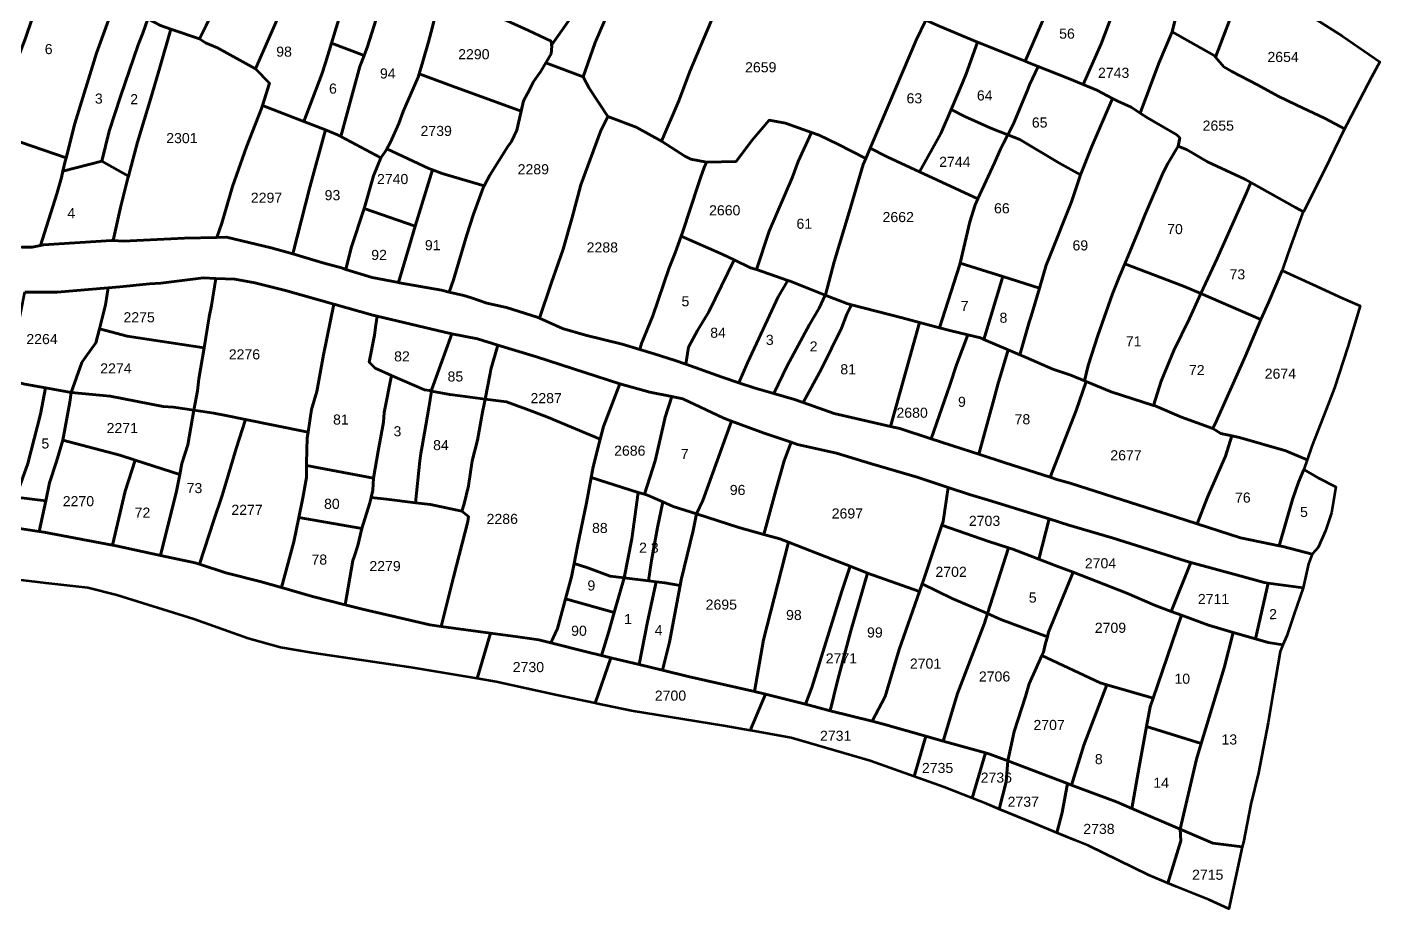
# Model space of a CAD drawing. Header units: inches. Extents: x -340598 to -226850, y -167010 to -59860.
# Drawn here: x -267956 to -250528, y -132526 to -121164 of the extents above; entities that cross this region are included whole.
import ezdxf

# ---------------------------------------------------------------- set-up
doc = ezdxf.new("R2010")
doc.units = ezdxf.units.IN
doc.header["$MEASUREMENT"] = 0
doc.layers.add('PDF6_Geometry', color=9, linetype='Continuous', true_color=0x808080)
doc.layers.add('PDF6_Text', color=7, linetype='Continuous', true_color=0xffffff)
doc.styles.add('PDF Arial', font='arial.ttf')

msp = doc.modelspace()

# ---------------------------------------------------------------- linework, layer by layer
at = {"layer": 'PDF6_Geometry', "color": 1, "lineweight": 53}
for points in [[(-267060, -119070), (-266813, -119168), (-266207, -119428), (-265708, -119661), (-265467, -119775), (-265026, -119935), (-265495, -120826), (-265649, -121144), (-265735, -121318), (-266102, -121191), (-266235, -121145), (-266400, -121059), (-266823, -120841), (-266889, -120807), (-267197, -120615), (-267322, -120528), (-267534, -120354), (-267595, -120300), (-267448, -119988), (-267428, -119901), (-267198, -119361)], [(-261131, -119439), (-260552, -119656), (-260387, -119719), (-260485, -119945), (-260610, -120235), (-260831, -120775), (-260946, -121007), (-260984, -121093), (-261198, -121397), (-261205, -121344), (-261494, -121209), (-261773, -121084), (-261903, -121024), (-261763, -120727), (-261581, -120313), (-261322, -119782)], [(-255809, -119555), (-255513, -119721), (-255186, -119914), (-254880, -120079), (-254686, -120183), (-254548, -120268), (-254676, -120627), (-255098, -121605), (-255656, -121380), (-255710, -121358), (-256195, -121158), (-256376, -121077), (-256234, -120695), (-255974, -120020)], [(-260387, -119719), (-259966, -119879), (-260119, -120254), (-260196, -120379), (-260455, -120948), (-260638, -121363), (-260792, -121807), (-261272, -121624), (-261205, -121508), (-261196, -121412), (-261198, -121397), (-260984, -121093), (-260946, -121007), (-260831, -120775), (-260610, -120235), (-260485, -119945)], [(-259966, -119879), (-259869, -119916), (-259629, -120009), (-259273, -120147), (-258847, -120311), (-258927, -120543), (-259003, -120716), (-259099, -120986), (-259416, -121739), (-259560, -122115), (-259781, -122636), (-260108, -122453), (-260474, -122318), (-260715, -121952), (-260792, -121807), (-260638, -121363), (-260455, -120948), (-260196, -120379), (-260119, -120254)], [(-268030, -119910), (-267935, -119995), (-267595, -120300), (-267717, -120596), (-267803, -120798), (-267976, -121309), (-268033, -121454), (-268177, -121859), (-268225, -122014), (-268264, -122245), (-268285, -122492), (-268735, -122438), (-268838, -122408), (-268812, -122178), (-268678, -121840), (-268601, -121657), (-268505, -121387), (-268245, -120635)], [(-265026, -119935), (-264726, -120044), (-264399, -120198), (-264447, -120362), (-264706, -120999), (-265014, -121703), (-265504, -121433), (-265658, -121366), (-265735, -121318), (-265649, -121144), (-265495, -120826)], [(-264364, -120123), (-263901, -120315), (-263764, -120372), (-263726, -120385), (-263812, -120603), (-263898, -120921), (-264033, -121370), (-264110, -121626), (-264158, -121770), (-264391, -122381), (-264923, -122174), (-264831, -121886), (-265014, -121703), (-264706, -120999), (-264447, -120362), (-264399, -120198)], [(-252666, -120144), (-252590, -120153), (-252512, -120163), (-252339, -120307), (-252183, -120422), (-252358, -120790), (-252648, -121552), (-252665, -121532), (-253204, -121224), (-253156, -121031), (-253142, -120999), (-253050, -120800), (-252839, -120346), (-252733, -120201)], [(-267595, -120300), (-267534, -120354), (-267322, -120528), (-267197, -120615), (-266889, -120807), (-266823, -120841), (-267062, -121502), (-267340, -122409), (-267454, -122849), (-267754, -122746), (-268291, -122562), (-268285, -122492), (-268264, -122245), (-268225, -122014), (-268177, -121859), (-268033, -121454), (-267976, -121309), (-267803, -120798), (-267717, -120596)], [(-263726, -120385), (-263466, -120478), (-263293, -120632), (-263379, -120883), (-263427, -120969), (-263571, -121413), (-263614, -121529), (-264033, -121370), (-263898, -120921), (-263812, -120603)], [(-254548, -120268), (-254183, -120494), (-254108, -120540), (-253809, -120685), (-253849, -120771), (-253906, -120877), (-253964, -120974), (-254117, -121379), (-254350, -121905), (-254550, -121823), (-254931, -121672), (-255060, -121620), (-255098, -121605), (-254676, -120627)], [(-252183, -120422), (-252056, -120515), (-251906, -120625), (-251646, -120818), (-251348, -121069), (-251011, -121281), (-250528, -121611), (-250636, -121811), (-250684, -121898), (-250953, -122419), (-250982, -122477), (-251232, -122342), (-251607, -122168), (-251838, -122053), (-252107, -121908), (-252434, -121735), (-252540, -121677), (-252648, -121552), (-252358, -120790)], [(-263293, -120632), (-263129, -120661), (-262974, -120731), (-262918, -120757), (-262667, -120892), (-262735, -121162), (-262783, -121355), (-262859, -121606), (-262905, -121766), (-262917, -121808), (-263109, -122252), (-263167, -122406), (-263272, -122647), (-263323, -122735), (-263340, -122763), (-263397, -122850), (-263914, -122573), (-263667, -121674), (-263614, -121529), (-263571, -121413), (-263427, -120969), (-263379, -120883)], [(-253809, -120685), (-253493, -120838), (-253142, -120999), (-253156, -121031), (-253204, -121224), (-253377, -121629), (-253615, -122273), (-253732, -122198), (-253905, -122121), (-253974, -122085), (-254175, -121977), (-254350, -121905), (-254117, -121379), (-253964, -120974), (-253906, -120877), (-253849, -120771)], [(-266823, -120841), (-266400, -121059), (-266466, -121241), (-266524, -121395), (-266754, -122061), (-266898, -122505), (-266994, -122891), (-267494, -123020), (-267465, -122891), (-267454, -122849), (-267340, -122409), (-267062, -121502)], [(-262667, -120892), (-262494, -120815), (-262360, -120872), (-262004, -120978), (-261903, -121024), (-261773, -121084), (-261494, -121209), (-261205, -121344), (-261198, -121397), (-261196, -121412), (-261205, -121508), (-261272, -121624), (-261340, -121740), (-261378, -121788), (-261436, -121875), (-261484, -121971), (-261561, -122116), (-261591, -122247), (-262474, -121924), (-262905, -121766), (-262859, -121606), (-262783, -121355), (-262735, -121162)], [(-266400, -121059), (-266235, -121145), (-266102, -121191), (-266245, -121685), (-266360, -122080), (-266532, -122649), (-266650, -123084), (-266994, -122891), (-266898, -122505), (-266754, -122061), (-266524, -121395), (-266466, -121241)], [(-256376, -121077), (-256195, -121158), (-255710, -121358), (-255858, -121766), (-255906, -121881), (-256053, -122227), (-256185, -122537), (-256460, -123030), (-256877, -122837), (-257095, -122726), (-256944, -122374), (-256503, -121332)], [(-266102, -121191), (-265735, -121318), (-265658, -121366), (-265504, -121433), (-265014, -121703), (-264831, -121886), (-264923, -122174), (-264936, -122214), (-265128, -122706), (-265311, -123217), (-265445, -123690), (-265510, -123876), (-265926, -123883), (-266455, -123912), (-266714, -123922), (-266846, -123914), (-266753, -123488), (-266657, -123112), (-266650, -123084), (-266532, -122649), (-266360, -122080), (-266245, -121685)], [(-253204, -121224), (-252665, -121532), (-252648, -121552), (-252540, -121677), (-252434, -121735), (-252107, -121908), (-251838, -122053), (-251607, -122168), (-251232, -122342), (-250982, -122477), (-251241, -123007), (-251513, -123544), (-251616, -123489), (-252189, -123169), (-252270, -123123), (-252751, -122902), (-253011, -122748), (-253126, -122700), (-253107, -122593), (-253145, -122555), (-253521, -122333), (-253615, -122273), (-253377, -121629)], [(-264033, -121370), (-263614, -121529), (-263667, -121674), (-263914, -122573), (-263955, -122551), (-264113, -122490), (-264391, -122381), (-264158, -121770), (-264110, -121626)], [(-255710, -121358), (-255656, -121380), (-255098, -121605), (-255060, -121620), (-254931, -121672), (-255040, -121910), (-255069, -121977), (-255252, -122421), (-255321, -122554), (-255540, -122469), (-255877, -122315), (-256053, -122227), (-255906, -121881), (-255858, -121766)], [(-261272, -121624), (-260792, -121807), (-260715, -121952), (-260474, -122318), (-260570, -122511), (-260820, -123196), (-260935, -123620), (-261050, -124025), (-261204, -124469), (-261356, -124916), (-261386, -124903), (-261780, -124778), (-262031, -124720), (-262232, -124653), (-262329, -124624), (-262519, -124579), (-262463, -124421), (-262291, -123843), (-262204, -123573), (-262079, -123235), (-262067, -123212), (-261993, -123071), (-261762, -122704), (-261714, -122637), (-261647, -122492), (-261591, -122247), (-261561, -122116), (-261484, -121971), (-261436, -121875), (-261378, -121788), (-261340, -121740)], [(-262905, -121766), (-262474, -121924), (-261591, -122247), (-261647, -122492), (-261714, -122637), (-261762, -122704), (-261993, -123071), (-262067, -123212), (-262608, -123052), (-262734, -123003), (-262782, -122985), (-263323, -122735), (-263272, -122647), (-263167, -122406), (-263109, -122252), (-262917, -121808)], [(-254931, -121672), (-254550, -121823), (-254350, -121905), (-254175, -121977), (-253974, -122085), (-254242, -122710), (-254386, -123067), (-254665, -122913), (-255165, -122614), (-255321, -122554), (-255252, -122421), (-255069, -121977), (-255040, -121910)], [(-253974, -122085), (-253905, -122121), (-253732, -122198), (-253615, -122273), (-253521, -122333), (-253145, -122555), (-253107, -122593), (-253126, -122700), (-253261, -122921), (-253318, -123037), (-253558, -123587), (-253626, -123761), (-253814, -124217), (-253885, -124388), (-253971, -124600), (-254163, -125140), (-254288, -125526), (-254332, -125724), (-254509, -125651), (-254740, -125574), (-255087, -125420), (-255166, -125386), (-255048, -124967), (-255020, -124890), (-254914, -124529), (-254828, -124234), (-254789, -124137), (-254501, -123414), (-254386, -123067), (-254242, -122710)], [(-264923, -122174), (-264391, -122381), (-264113, -122490), (-264311, -123227), (-264534, -124088), (-264810, -124008), (-265387, -123873), (-265510, -123876), (-265445, -123690), (-265311, -123217), (-265128, -122706), (-264936, -122214)], [(-260474, -122318), (-260108, -122453), (-259781, -122636), (-259483, -122828), (-259406, -122867), (-259204, -122905), (-259233, -122973), (-259281, -123108), (-259310, -123195), (-259511, -123812), (-259529, -123860), (-259607, -124073), (-259684, -124266), (-259895, -124883), (-260039, -125240), (-260063, -125318), (-260290, -125250), (-260761, -125134), (-261059, -125047), (-261356, -124916), (-261204, -124469), (-261050, -124025), (-260935, -123620), (-260820, -123196), (-260570, -122511)], [(-256053, -122227), (-255877, -122315), (-255540, -122469), (-255321, -122554), (-255377, -122662), (-255415, -122739), (-255492, -122913), (-255707, -123378), (-256460, -123030), (-256185, -122537)], [(-264113, -122490), (-263955, -122551), (-263914, -122573), (-263397, -122850), (-263493, -123081), (-263599, -123458), (-263614, -123503), (-263781, -124007), (-263849, -124286), (-263906, -124268), (-264147, -124201), (-264534, -124088), (-264311, -123227)], [(-259204, -122905), (-258819, -122896), (-258618, -122625), (-258397, -122365), (-258185, -122403), (-257851, -122522), (-258021, -122895), (-258098, -123107), (-258396, -123792), (-258561, -124290), (-258636, -124265), (-258846, -124165), (-259001, -124092), (-259529, -123860), (-259511, -123812), (-259310, -123195), (-259281, -123108), (-259233, -122973)], [(-268291, -122562), (-267754, -122746), (-267454, -122849), (-267465, -122891), (-267494, -123020), (-267513, -123103), (-267571, -123315), (-267781, -123979), (-267888, -124000), (-268022, -124000), (-268301, -124010), (-268455, -124039), (-268643, -124039), (-268619, -123943), (-268494, -123528), (-268417, -123210), (-268350, -122949), (-268302, -122698)], [(-257851, -122522), (-257752, -122557), (-257512, -122673), (-257151, -122856), (-257184, -122933), (-257367, -123551), (-257559, -124187), (-257671, -124615), (-257673, -124618), (-258126, -124438), (-258156, -124428), (-258561, -124290), (-258396, -123792), (-258098, -123107), (-258021, -122895)], [(-255321, -122554), (-255165, -122614), (-254665, -122913), (-254386, -123067), (-254501, -123414), (-254789, -124137), (-254828, -124234), (-254914, -124529), (-255386, -124379), (-255936, -124205), (-255809, -123675), (-255742, -123453), (-255707, -123378), (-255492, -122913), (-255415, -122739), (-255377, -122662)], [(-263323, -122735), (-262782, -122985), (-262734, -123003), (-262955, -123729), (-263614, -123503), (-263599, -123458), (-263493, -123081), (-263397, -122850), (-263340, -122763)], [(-257095, -122726), (-256877, -122837), (-256460, -123030), (-255707, -123378), (-255742, -123453), (-255809, -123675), (-255936, -124205), (-255943, -124235), (-256203, -125038), (-256458, -124970), (-256683, -124910), (-257334, -124743), (-257395, -124727), (-257673, -124618), (-257671, -124615), (-257559, -124187), (-257367, -123551), (-257184, -122933), (-257151, -122856)], [(-253126, -122700), (-253011, -122748), (-252751, -122902), (-252270, -123123), (-252189, -123169), (-252251, -123307), (-252625, -124146), (-252834, -124599), (-253058, -124503), (-253814, -124217), (-253626, -123761), (-253558, -123587), (-253318, -123037), (-253261, -122921)], [(-267494, -123020), (-266994, -122891), (-266650, -123084), (-266657, -123112), (-266753, -123488), (-266846, -123914), (-266868, -123913), (-267744, -123971), (-267781, -123979), (-267571, -123315), (-267513, -123103)], [(-262734, -123003), (-262608, -123052), (-262067, -123212), (-262079, -123235), (-262204, -123573), (-262291, -123843), (-262463, -124421), (-262519, -124579), (-262617, -124556), (-263156, -124460), (-263172, -124457), (-263031, -123978), (-262955, -123729)], [(-252189, -123169), (-251616, -123489), (-251513, -123544), (-251529, -123576), (-251712, -124087), (-251788, -124300), (-251961, -124705), (-252060, -124934), (-252834, -124599), (-252625, -124146), (-252251, -123307)], [(-263614, -123503), (-262955, -123729), (-263031, -123978), (-263172, -124457), (-263512, -124393), (-263849, -124286), (-263781, -124007)], [(-259529, -123860), (-259001, -124092), (-258846, -124165), (-259174, -124834), (-259318, -125075), (-259434, -125288), (-259470, -125509), (-259607, -125461), (-259876, -125375), (-260063, -125318), (-260039, -125240), (-259895, -124883), (-259684, -124266), (-259607, -124073)], [(-258846, -124165), (-258636, -124265), (-258561, -124290), (-258156, -124428), (-258280, -124641), (-258472, -125056), (-258674, -125490), (-258785, -125747), (-259001, -125673), (-259470, -125509), (-259434, -125288), (-259318, -125075), (-259174, -124834)], [(-255936, -124205), (-255386, -124379), (-255631, -125188), (-255673, -125170), (-255835, -125130), (-256068, -125074), (-256203, -125038), (-255943, -124235)], [(-253814, -124217), (-253058, -124503), (-252834, -124599), (-252981, -124918), (-253182, -125332), (-253346, -125728), (-253443, -126039), (-253990, -125863), (-254313, -125731), (-254332, -125724), (-254288, -125526), (-254163, -125140), (-253971, -124600), (-253885, -124388)], [(-266912, -124523), (-266762, -124511), (-266378, -124472), (-266233, -124462), (-265685, -124394), (-265522, -124402), (-265579, -124751), (-265608, -124896), (-265676, -125295), (-266666, -125147), (-267023, -125052), (-266945, -124742)], [(-265522, -124402), (-265281, -124413), (-265022, -124461), (-264627, -124558), (-264006, -124733), (-264136, -125387), (-264223, -125859), (-264290, -126091), (-264335, -126382), (-264780, -126294), (-265142, -126220), (-265396, -126169), (-265550, -126140), (-265806, -126102), (-265761, -125851), (-265742, -125696), (-265723, -125571), (-265676, -125295), (-265608, -124896), (-265579, -124751)], [(-258156, -124428), (-258126, -124438), (-257673, -124618), (-257751, -124785), (-257876, -124997), (-258164, -125528), (-258335, -125886), (-258577, -125818), (-258785, -125747), (-258674, -125490), (-258472, -125056), (-258280, -124641)], [(-255386, -124379), (-254914, -124529), (-255020, -124890), (-255048, -124967), (-255166, -125386), (-255318, -125322), (-255631, -125188)], [(-251788, -124300), (-251394, -124483), (-251009, -124656), (-250784, -124756), (-250942, -125283), (-251114, -125813), (-251220, -126093), (-251403, -126566), (-251464, -126740), (-251739, -126624), (-252335, -126451), (-252434, -126431), (-252576, -126403), (-252682, -126335), (-252634, -126239), (-252259, -125399), (-252060, -124934), (-251961, -124705)], [(-267984, -124579), (-267897, -124579), (-267570, -124579), (-266912, -124523), (-266945, -124742), (-267023, -125052), (-267070, -125234), (-267204, -125417), (-267252, -125485), (-267387, -125871), (-267720, -125812), (-267983, -125765), (-268269, -125692), (-268079, -125061)], [(-252834, -124599), (-252060, -124934), (-252259, -125399), (-252634, -126239), (-252682, -126335), (-253086, -126191), (-253422, -126046), (-253443, -126039), (-253346, -125728), (-253182, -125332), (-252981, -124918)], [(-264006, -124733), (-263502, -124875), (-263444, -124889), (-263463, -125001), (-263482, -125136), (-263550, -125483), (-263473, -125560), (-263260, -125653), (-263357, -126129), (-263366, -126254), (-263434, -126630), (-263491, -126978), (-264357, -126811), (-264357, -126785), (-264347, -126457), (-264335, -126382), (-264290, -126091), (-264223, -125859), (-264136, -125387)], [(-257673, -124618), (-257395, -124727), (-257334, -124743), (-257395, -124862), (-257462, -125045), (-257722, -125566), (-257959, -126001), (-258068, -125962), (-258335, -125886), (-258164, -125528), (-257876, -124997), (-257751, -124785)], [(-257334, -124743), (-256683, -124910), (-256458, -124970), (-256832, -126309), (-257000, -126270), (-257558, -126145), (-257959, -126001), (-257722, -125566), (-257462, -125045), (-257395, -124862)], [(-263444, -124889), (-262578, -125097), (-262482, -125116), (-262742, -125830), (-262745, -125854), (-262770, -125849), (-262838, -125839), (-263251, -125656), (-263260, -125653), (-263473, -125560), (-263550, -125483), (-263482, -125136), (-263463, -125001)], [(-267023, -125052), (-266666, -125147), (-265676, -125295), (-265723, -125571), (-265742, -125696), (-265761, -125851), (-265806, -126102), (-266069, -126063), (-266204, -126053), (-266886, -125919), (-267387, -125871), (-267252, -125485), (-267204, -125417), (-267070, -125234)], [(-262482, -125116), (-262155, -125183), (-261893, -125263), (-261982, -125578), (-261992, -125627), (-262056, -125957), (-262376, -125916), (-262511, -125897), (-262745, -125854), (-262742, -125830)], [(-256458, -124970), (-256203, -125038), (-256068, -125074), (-255835, -125130), (-255981, -125517), (-256067, -125778), (-256308, -126468), (-256711, -126337), (-256832, -126309)], [(-255835, -125130), (-255673, -125170), (-255631, -125188), (-255318, -125322), (-255452, -125768), (-255500, -125961), (-255695, -126667), (-255788, -126636), (-256308, -126468), (-256067, -125778), (-255981, -125517)], [(-261893, -125263), (-261395, -125414), (-260770, -125616), (-260318, -125761), (-260529, -126311), (-260571, -126474), (-261260, -126186), (-261520, -126089), (-261780, -125993), (-262056, -125957), (-261992, -125627), (-261982, -125578)], [(-255318, -125322), (-255166, -125386), (-255087, -125420), (-254740, -125574), (-254509, -125651), (-254332, -125724), (-254313, -125731), (-254442, -126105), (-254775, -126965), (-255355, -126780), (-255695, -126667), (-255500, -125961), (-255452, -125768)], [(-268864, -125555), (-268512, -125630), (-268269, -125692), (-267983, -125765), (-267720, -125812), (-267781, -126151), (-267944, -126787), (-268100, -127223), (-268194, -127212), (-268434, -127173), (-268742, -127145), (-268809, -127048), (-268809, -126971), (-268781, -126836), (-268656, -126682), (-268540, -126527), (-268550, -126325), (-268646, -126296), (-268952, -126251)], [(-263260, -125653), (-263251, -125656), (-262838, -125839), (-262770, -125849), (-262745, -125854), (-262780, -126071), (-262818, -126293), (-262866, -126563), (-262885, -126659), (-262895, -126755), (-262951, -127292), (-263327, -127248), (-263523, -127226), (-263501, -127132), (-263491, -126978), (-263434, -126630), (-263366, -126254), (-263357, -126129)], [(-267720, -125812), (-267387, -125871), (-267406, -125996), (-267496, -126486), (-267578, -126761), (-267665, -127038), (-267715, -127268), (-268100, -127223), (-267944, -126787), (-267781, -126151)], [(-260318, -125761), (-259933, -125867), (-259650, -125925), (-259741, -126204), (-259741, -126214), (-259866, -126754), (-260003, -127184), (-260083, -127159), (-260689, -126969), (-260664, -126831), (-260571, -126474), (-260529, -126311)], [(-254313, -125731), (-253990, -125863), (-253443, -126039), (-253422, -126046), (-253086, -126191), (-252682, -126335), (-252576, -126403), (-252434, -126431), (-252518, -126692), (-252749, -127222), (-252883, -127563), (-253162, -127473), (-253527, -127358), (-254518, -127040), (-254691, -126992), (-254775, -126965), (-254442, -126105)], [(-267387, -125871), (-266886, -125919), (-266204, -126053), (-266069, -126063), (-265806, -126102), (-265886, -126545), (-265963, -126786), (-265989, -126928), (-266564, -126744), (-266761, -126681), (-267496, -126486), (-267406, -125996)], [(-262745, -125854), (-262511, -125897), (-262376, -125916), (-262056, -125957), (-262068, -126022), (-262087, -126128), (-262155, -126485), (-262222, -126755), (-262270, -127073), (-262327, -127305), (-262356, -127401), (-262760, -127315), (-262951, -127292), (-262895, -126755), (-262885, -126659), (-262866, -126563), (-262818, -126293), (-262780, -126071)], [(-262056, -125957), (-261780, -125993), (-261520, -126089), (-261260, -126186), (-260571, -126474), (-260664, -126831), (-260689, -126969), (-260750, -127294), (-260865, -127854), (-260908, -128077), (-260942, -128249), (-261018, -128529), (-261124, -128915), (-261207, -129099), (-261364, -129060), (-261634, -129021), (-261984, -128974), (-262622, -128887), (-262461, -128250), (-262279, -127536), (-262269, -127469), (-262356, -127401), (-262327, -127305), (-262270, -127073), (-262222, -126755), (-262155, -126485), (-262087, -126128), (-262068, -126022)], [(-259650, -125925), (-259510, -125953), (-258981, -126204), (-258882, -126240), (-259250, -127265), (-259333, -127438), (-259634, -127342), (-259767, -127283), (-259961, -127197), (-260003, -127184), (-259866, -126754), (-259741, -126214), (-259741, -126204)], [(-265806, -126102), (-265550, -126140), (-265396, -126169), (-265142, -126220), (-265261, -126593), (-265366, -126940), (-265443, -127201), (-265549, -127519), (-265736, -128086), (-265789, -128069), (-266239, -127971), (-266030, -127143), (-265989, -126928), (-265963, -126786), (-265886, -126545)], [(-265142, -126220), (-264780, -126294), (-264335, -126382), (-264347, -126457), (-264357, -126785), (-264357, -126811), (-264357, -126968), (-264405, -127229), (-264456, -127483), (-264520, -127798), (-264680, -128387), (-264952, -128309), (-265395, -128194), (-265736, -128086), (-265549, -127519), (-265443, -127201), (-265366, -126940), (-265261, -126593)], [(-258882, -126240), (-258462, -126396), (-258112, -126513), (-258202, -126753), (-258307, -127119), (-258465, -127700), (-258788, -127612), (-259333, -127438), (-259250, -127265)], [(-267496, -126486), (-266761, -126681), (-266564, -126744), (-266693, -127143), (-266854, -127839), (-267741, -127674), (-267802, -127665), (-267715, -127268), (-267665, -127038), (-267578, -126761)], [(-258112, -126513), (-258029, -126541), (-257529, -126656), (-257077, -126791), (-256490, -126964), (-256091, -127095), (-256153, -127533), (-256170, -127583), (-256412, -128305), (-256423, -128336), (-256459, -128438), (-257056, -128228), (-257127, -128200), (-257353, -128112), (-257576, -128026), (-258147, -127800), (-258259, -127756), (-258465, -127700), (-258307, -127119), (-258202, -126753)], [(-252434, -126431), (-252335, -126451), (-251739, -126624), (-251464, -126740), (-251508, -126865), (-251575, -127029), (-251652, -127251), (-251826, -127848), (-252325, -127743), (-252883, -127563), (-252749, -127222), (-252518, -126692)], [(-266564, -126744), (-265989, -126928), (-266030, -127143), (-266239, -127971), (-266808, -127847), (-266854, -127839), (-266693, -127143)], [(-264357, -126811), (-263491, -126978), (-263501, -127132), (-263523, -127226), (-263539, -127296), (-263645, -127624), (-264456, -127483), (-264405, -127229), (-264357, -126968)], [(-251508, -126865), (-251325, -126971), (-251094, -127086), (-251152, -127424), (-251229, -127655), (-251325, -127868), (-251402, -127955), (-251777, -127858), (-251826, -127848), (-251652, -127251), (-251575, -127029)], [(-260689, -126969), (-260083, -127159), (-260163, -127757), (-260265, -128261), (-260442, -128239), (-260730, -128133), (-260908, -128077), (-260865, -127854), (-260750, -127294)], [(-263523, -127226), (-263327, -127248), (-262951, -127292), (-262760, -127315), (-262356, -127401), (-262269, -127469), (-262279, -127536), (-262461, -128250), (-262622, -128887), (-262769, -128867), (-263634, -128665), (-263858, -128609), (-263760, -128039), (-263741, -127990), (-263693, -127846), (-263645, -127624), (-263539, -127296)], [(-260083, -127159), (-260003, -127184), (-259961, -127197), (-259767, -127283), (-259836, -127612), (-259913, -128036), (-259952, -128300), (-260265, -128261), (-260163, -127757)], [(-256091, -127095), (-255816, -127186), (-255528, -127272), (-254999, -127436), (-254788, -127502), (-254920, -128020), (-255258, -127889), (-255313, -127872), (-255566, -127793), (-256170, -127583), (-256153, -127533)], [(-259767, -127283), (-259634, -127342), (-259333, -127438), (-259375, -127650), (-259528, -128287), (-259542, -128361), (-259740, -128326), (-259853, -128312), (-259952, -128300), (-259913, -128036), (-259836, -127612)], [(-264456, -127483), (-263645, -127624), (-263693, -127846), (-263741, -127990), (-263760, -128039), (-263858, -128609), (-264279, -128502), (-264680, -128387), (-264520, -127798)], [(-259333, -127438), (-258788, -127612), (-258465, -127700), (-258259, -127756), (-258147, -127800), (-258470, -129058), (-258585, -129723), (-259441, -129531), (-259768, -129452), (-259681, -129088), (-259542, -128361), (-259528, -128287), (-259375, -127650)], [(-254788, -127502), (-254537, -127580), (-253979, -127744), (-253037, -128042), (-252965, -128062), (-253215, -128693), (-253431, -128611), (-253787, -128457), (-254481, -128189), (-254710, -128101), (-254920, -128020)], [(-256170, -127583), (-255566, -127793), (-255313, -127872), (-255584, -128721), (-256037, -128526), (-256423, -128336), (-256412, -128305)], [(-258147, -127800), (-257576, -128026), (-257353, -128112), (-257460, -128431), (-257844, -129675), (-257929, -129890), (-258442, -129760), (-258585, -129723), (-258470, -129058)], [(-255313, -127872), (-255258, -127889), (-254920, -128020), (-254710, -128101), (-254481, -128189), (-254796, -128959), (-254812, -129021), (-255412, -128796), (-255584, -128721)], [(-260908, -128077), (-260730, -128133), (-260442, -128239), (-260265, -128261), (-260391, -128705), (-261018, -128529), (-260942, -128249)], [(-252965, -128062), (-252363, -128225), (-252017, -128321), (-251966, -128329), (-252129, -129047), (-252417, -128964), (-252738, -128871), (-253085, -128741), (-253215, -128693)], [(-260265, -128261), (-259952, -128300), (-259853, -128312), (-259961, -128827), (-260072, -129378), (-260436, -129289), (-260555, -129261), (-260461, -128953), (-260391, -128705)], [(-257353, -128112), (-257127, -128200), (-257345, -128942), (-257517, -129588), (-257609, -129972), (-257929, -129890), (-257844, -129675), (-257460, -128431)], [(-257127, -128200), (-257056, -128228), (-256459, -128438), (-256719, -129182), (-256902, -129790), (-257071, -130109), (-257609, -129972), (-257517, -129588), (-257345, -128942)], [(-254481, -128189), (-253787, -128457), (-253431, -128611), (-253215, -128693), (-253085, -128741), (-253449, -129809), (-254047, -129639), (-254132, -129615), (-254882, -129262), (-254863, -129220), (-254834, -129104), (-254812, -129021), (-254796, -128959)], [(-259853, -128312), (-259740, -128326), (-259542, -128361), (-259681, -129088), (-259768, -129452), (-260072, -129378), (-259961, -128827)], [(-256423, -128336), (-256037, -128526), (-255584, -128721), (-255623, -128844), (-255969, -129751), (-256155, -130363), (-256377, -130300), (-256921, -130147), (-257071, -130109), (-256902, -129790), (-256719, -129182), (-256459, -128438)], [(-251966, -128329), (-251517, -128391), (-251632, -128726), (-251728, -129006), (-251779, -129125), (-251969, -129093), (-252129, -129047)], [(-261018, -128529), (-260391, -128705), (-260461, -128953), (-260555, -129261), (-260749, -129214), (-261207, -129099), (-261124, -128915)], [(-255584, -128721), (-255412, -128796), (-254812, -129021), (-254834, -129104), (-254863, -129220), (-254882, -129262), (-255046, -129625), (-255094, -129789), (-255238, -130242), (-255323, -130619), (-255555, -130532), (-255610, -130516), (-256155, -130363), (-255969, -129751), (-255623, -128844)], [(-253085, -128741), (-252738, -128871), (-252417, -128964), (-252536, -129421), (-252830, -130396), (-253535, -130176), (-253488, -129923), (-253449, -129809)], [(-252417, -128964), (-252129, -129047), (-251969, -129093), (-251779, -129125), (-251815, -129209), (-251901, -129739), (-251968, -130125), (-252093, -130771), (-252189, -131176), (-252284, -131668), (-252304, -131726), (-252679, -131678), (-253101, -131498), (-252891, -130598), (-252830, -130396), (-252536, -129421)], [(-261984, -128974), (-261634, -129021), (-261364, -129060), (-261207, -129099), (-260749, -129214), (-260555, -129261), (-260436, -129289), (-260637, -129877), (-261133, -129773), (-261912, -129600), (-262156, -129559)], [(-260436, -129289), (-260072, -129378), (-259768, -129452), (-259441, -129531), (-258585, -129723), (-258442, -129760), (-258641, -130227), (-258979, -130167), (-260171, -129975), (-260624, -129880), (-260637, -129877)], [(-254882, -129262), (-254132, -129615), (-254047, -129639), (-254343, -130415), (-254499, -130930), (-254553, -130909), (-255323, -130619), (-255238, -130242), (-255094, -129789), (-255046, -129625)], [(-254047, -129639), (-253449, -129809), (-253488, -129923), (-253535, -130176), (-253631, -130695), (-253722, -131233), (-253920, -131148), (-254499, -130930), (-254343, -130415)], [(-258442, -129760), (-257929, -129890), (-257609, -129972), (-257071, -130109), (-256921, -130147), (-256377, -130300), (-256529, -130819), (-257094, -130620), (-258113, -130321), (-258609, -130233), (-258641, -130227)], [(-253535, -130176), (-252830, -130396), (-252891, -130598), (-253101, -131498), (-253722, -131233), (-253631, -130695)], [(-256377, -130300), (-256155, -130363), (-255610, -130516), (-255782, -131099), (-256141, -130957), (-256529, -130819)], [(-255610, -130516), (-255555, -130532), (-255323, -130619), (-255343, -130889), (-255433, -131239), (-255583, -131178), (-255782, -131099)], [(-255323, -130619), (-254553, -130909), (-254622, -131284), (-254690, -131544), (-254968, -131428), (-255433, -131239), (-255343, -130889)], [(-254553, -130909), (-254499, -130930), (-253920, -131148), (-253722, -131233), (-253101, -131498), (-253092, -131649), (-253259, -132196), (-253506, -132093), (-254285, -131708), (-254458, -131640), (-254690, -131544), (-254622, -131284)], [(-253101, -131498), (-252679, -131678), (-252304, -131726), (-252476, -132526), (-252726, -132411), (-253159, -132238), (-253259, -132196), (-253092, -131649)]]:
    msp.add_lwpolyline(points, close=True, dxfattribs=at)
for points in [[(-256376, -121077), (-256503, -121332), (-256944, -122374), (-257095, -122726), (-257151, -122856), (-257512, -122673), (-257752, -122557), (-257851, -122522), (-258185, -122403), (-258397, -122365), (-258618, -122625), (-258819, -122896), (-259204, -122905), (-259406, -122867), (-259483, -122828), (-259781, -122636), (-259560, -122115), (-259416, -121739), (-259099, -120986)], [(-268022, -124000), (-267888, -124000), (-267781, -123979), (-267744, -123971), (-266868, -123913), (-266846, -123914), (-266714, -123922), (-266455, -123912), (-265926, -123883), (-265510, -123876), (-265387, -123873), (-264810, -124008), (-264534, -124088), (-264147, -124201), (-263906, -124268), (-263849, -124286), (-263512, -124393), (-263172, -124457), (-263156, -124460), (-262617, -124556), (-262519, -124579), (-262329, -124624), (-262232, -124653), (-262031, -124720), (-261780, -124778), (-261386, -124903), (-261356, -124916), (-261059, -125047), (-260761, -125134), (-260290, -125250), (-260063, -125318), (-259876, -125375), (-259607, -125461), (-259470, -125509), (-259001, -125673), (-258785, -125747), (-258577, -125818), (-258335, -125886), (-258068, -125962), (-257959, -126001), (-257558, -126145), (-257000, -126270), (-256832, -126309), (-256711, -126337), (-256308, -126468), (-255788, -126636), (-255695, -126667), (-255355, -126780), (-254775, -126965), (-254691, -126992), (-254518, -127040), (-253527, -127358), (-253162, -127473), (-252883, -127563), (-252325, -127743), (-251826, -127848), (-251777, -127858), (-251402, -127955), (-251450, -128080), (-251517, -128391), (-251966, -128329), (-252017, -128321), (-252363, -128225), (-252965, -128062), (-253037, -128042), (-253979, -127744), (-254537, -127580), (-254788, -127502), (-254999, -127436), (-255528, -127272), (-255816, -127186), (-256091, -127095), (-256490, -126964), (-257077, -126791), (-257529, -126656), (-258029, -126541), (-258112, -126513), (-258462, -126396), (-258882, -126240), (-258981, -126204), (-259510, -125953), (-259650, -125925), (-259933, -125867), (-260318, -125761), (-260770, -125616), (-261395, -125414), (-261893, -125263), (-262155, -125183), (-262482, -125116), (-262578, -125097), (-263444, -124889), (-263502, -124875), (-264006, -124733), (-264627, -124558), (-265022, -124461), (-265281, -124413), (-265522, -124402), (-265685, -124394), (-266233, -124462), (-266378, -124472), (-266762, -124511), (-266912, -124523), (-267570, -124579), (-267897, -124579), (-267984, -124579)], [(-268100, -127223), (-267715, -127268), (-267802, -127665), (-268222, -127598)], [(-268222, -127598), (-267802, -127665), (-267741, -127674), (-266854, -127839), (-266808, -127847), (-266239, -127971), (-265789, -128069), (-265736, -128086), (-265395, -128194), (-264952, -128309), (-264680, -128387), (-264279, -128502), (-263858, -128609), (-263634, -128665), (-262769, -128867), (-262622, -128887), (-261984, -128974), (-262156, -129559), (-263009, -129417), (-264288, -129225), (-264692, -129158), (-265106, -129042), (-265808, -128792), (-266798, -128484), (-267174, -128388), (-267712, -128330), (-268107, -128282)]]:
    msp.add_lwpolyline(points, dxfattribs=at)

# ---------------------------------------------------------------- texts
at = {"layer": 'PDF6_Text', "color": 4, "attachment_point": 7, "rotation": 0.0321, "style": 'PDF Arial'}
for s, insert, char_height in [('56', (-254660, -121316), 129.9), ('6', (-267728, -121515), 130), ('98', (-264746, -121548), 129.9), ('2290', (-262402, -121581), 129.9), ('2659', (-258706, -121749), 129.9), ('2654', (-251977, -121616), 129.9), ('94', (-263410, -121829), 129.9), ('2743', (-254160, -121821), 129.9), ('6', (-264066, -122024), 130), ('64', (-255720, -122112), 129.9), ('3', (-267082, -122153), 130), ('2', (-266627, -122159), 130), ('63', (-256626, -122149), 129.9), ('65', (-255012, -122461), 129.9), ('2739', (-262887, -122569), 129.9), ('2655', (-252812, -122501), 129.9), ('2301', (-266163, -122662), 129.9), ('2744', (-256206, -122966), 129.9), ('2289', (-261636, -123063), 129.9), ('2740', (-263448, -123189), 129.9), ('2297', (-265073, -123430), 129.9), ('93', (-264122, -123397), 129.9), ('4', (-267436, -123627), 130), ('2660', (-259170, -123592), 129.9), ('2662', (-256935, -123679), 129.9), ('66', (-255499, -123566), 129.9), ('61', (-258044, -123765), 129.9), ('70', (-253269, -123834), 129.9), ('91', (-262831, -124041), 129.9), ('69', (-254488, -124044), 129.9), ('92', (-263522, -124167), 129.9), ('2288', (-260747, -124070), 129.9), ('73', (-252465, -124417), 129.9), ('5', (-259525, -124764), 130), ('7', (-255928, -124823), 130), ('2275', (-266714, -124970), 129.9), ('8', (-255428, -124976), 130), ('2264', (-267965, -125251), 129.9), ('84', (-259155, -125169), 129.9), ('3', (-258438, -125261), 130), ('2', (-257874, -125344), 130), ('71', (-253801, -125277), 129.9), ('2276', (-265357, -125448), 129.9), ('82', (-263227, -125474), 129.9), ('2274', (-267013, -125627), 129.9), ('85', (-262539, -125733), 129.9), ('81', (-257479, -125640), 129.9), ('72', (-252988, -125649), 129.9), ('2674', (-252012, -125697), 129.9), ('2287', (-261470, -126012), 129.9), ('9', (-255963, -126059), 130), ('81', (-264014, -126288), 129.9), ('2680', (-256756, -126200), 129.9), ('78', (-255234, -126284), 129.9), ('2271', (-266931, -126395), 129.9), ('3', (-263235, -126439), 130), ('5', (-267771, -126596), 130), ('84', (-262725, -126617), 129.9), ('2686', (-260393, -126689), 129.9), ('7', (-259534, -126729), 130), ('2677', (-254001, -126748), 129.9), ('73', (-265900, -127171), 129.9), ('2270', (-267496, -127340), 129.9), ('96', (-258903, -127195), 129.9), ('76', (-252394, -127293), 129.9), ('72', (-266570, -127485), 129.9), ('2277', (-265324, -127449), 129.9), ('80', (-264130, -127374), 129.9), ('2697', (-257590, -127498), 129.9), ('5', (-251557, -127479), 130), ('2286', (-262036, -127568), 129.9), ('88', (-260678, -127685), 129.9), ('2703', (-255823, -127593), 129.9), ('2 3', (-260072, -127939), 129.9), ('78', (-264292, -128092), 129.9), ('2279', (-263546, -128176), 129.9), ('2704', (-254329, -128140), 129.9), ('2702', (-256254, -128250), 129.9), ('9', (-260737, -128426), 130), ('2695', (-259214, -128672), 129.9), ('5', (-255051, -128581), 130), ('2711', (-252873, -128598), 129.9), ('1', (-260265, -128857), 130), ('98', (-258178, -128806), 129.9), ('2', (-251955, -128793), 130), ('90', (-260947, -129009), 129.9), ('4', (-259870, -129000), 130), ('99', (-257135, -129031), 129.9), ('2709', (-254201, -128971), 129.9), ('2771', (-257667, -129363), 129.9), ('2701', (-256583, -129432), 129.9), ('2730', (-261699, -129477), 129.9), ('2706', (-255694, -129598), 129.9), ('10', (-253175, -129627), 129.9), ('2700', (-259869, -129845), 129.9), ('2707', (-254991, -130223), 129.9), ('2731', (-257741, -130362), 129.9), ('13', (-252569, -130410), 129.9), ('8', (-254200, -130663), 130), ('2735', (-256428, -130777), 129.9), ('2736', (-255671, -130901), 129.9), ('14', (-253447, -130966), 129.9), ('2737', (-255324, -131212), 129.9), ('2738', (-254349, -131562), 129.9), ('2715', (-252948, -132153), 129.9)]:
    msp.add_mtext(s, dxfattribs=dict(at, insert=insert, char_height=char_height))

doc.saveas('drawing.dxf')
